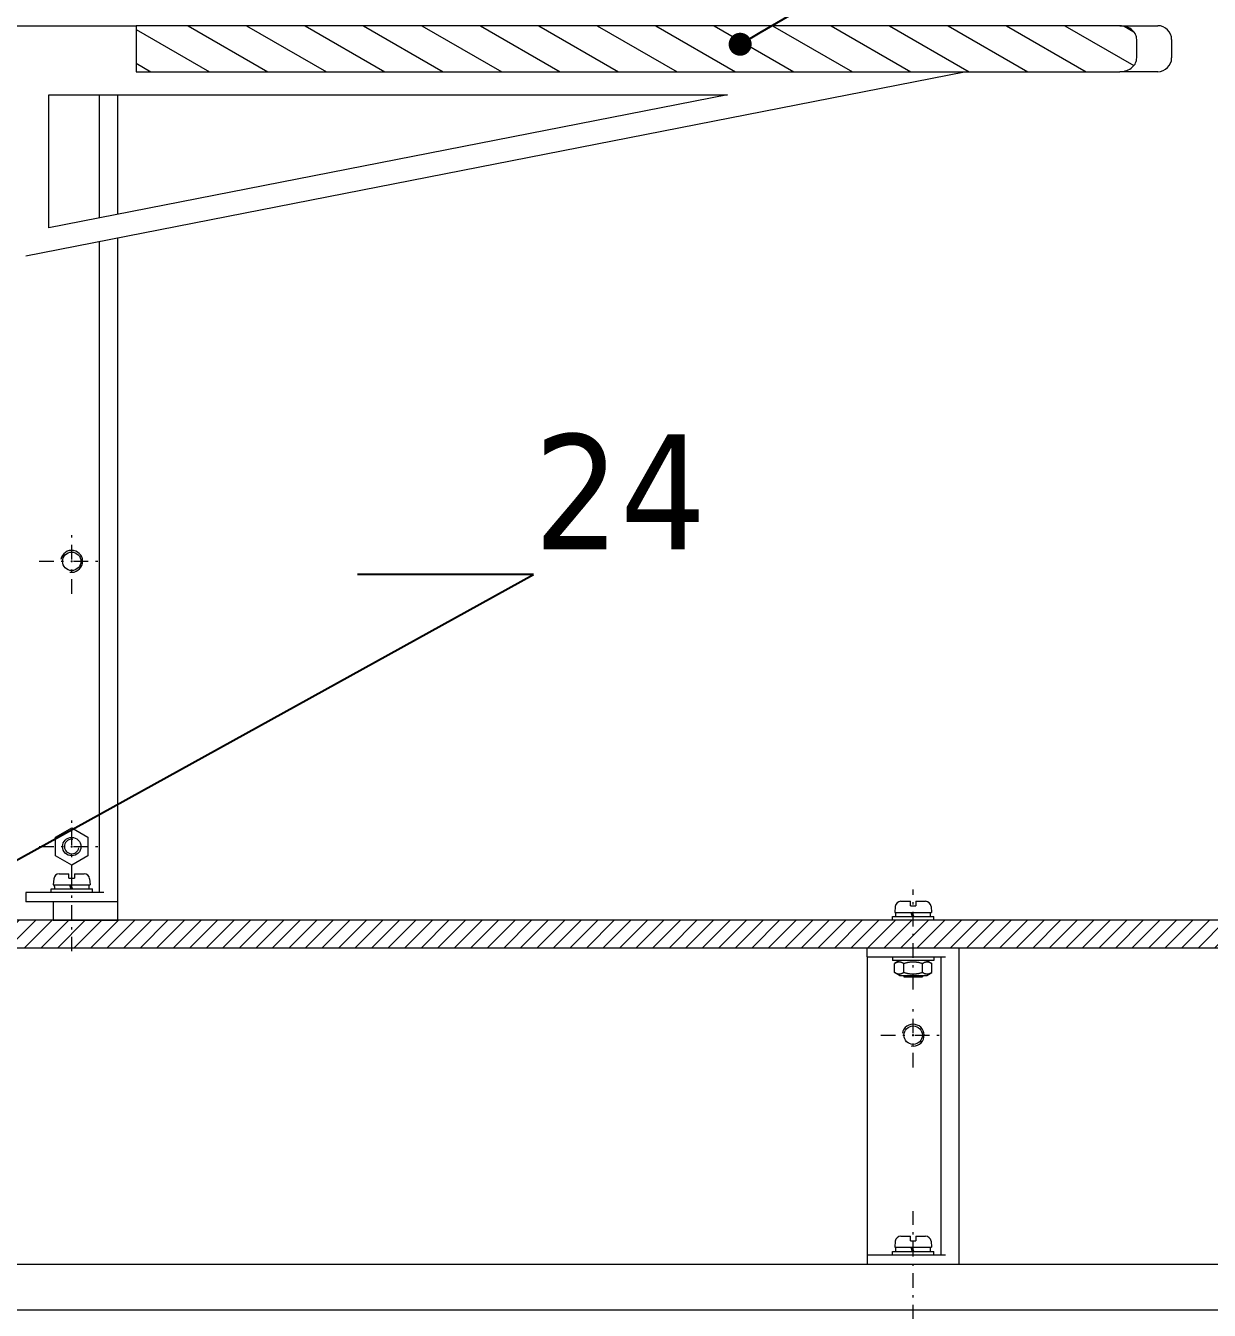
# Model space of a CAD drawing. Header units: millimetres. Extents: x 651 to 8859, y -354 to 894.
# Drawn here: x 2644.7 to 2696.2, y 89.3 to 145.2 of the extents above; entities that cross this region are included whole.
import ezdxf
from ezdxf import colors
from ezdxf.entities.mleader import LeaderData, LeaderLine
from ezdxf.math import Vec2, Vec3

# ---------------------------------------------------------------- set-up
doc = ezdxf.new("R2010")
doc.units = ezdxf.units.MM
doc.linetypes.add('DASHDOT2', pattern=[12.7, 6.35, -3.175, 0, -3.175])
doc.layers.get('0').update_dxf_attribs({"lineweight": 18})
for name, color, linetype, lineweight in [('cienka', 7, 'Continuous', 9), ('Kreskowanie (ISO)', 7, 'Continuous', 9), ('Widoczne (ISO)', 7, 'Continuous', 18), ('Widoczne wąskie (ISO)', 7, 'Continuous', 9)]:
    doc.layers.add(name, color=color, linetype=linetype, lineweight=lineweight)
doc.styles.get("Standard").update_dxf_attribs({"font": 'tahoma.ttf'})

# ---------------------------------------------------------------- blocks, each defined once
blk = doc.blocks.new('*U200')
at = {"layer": 'Widoczne wąskie (ISO)', "color": 0, "linetype": 'DASHDOT2', "ltscale": 0.1, "transparency": 16777216}
blk.add_line((0, -2.421), (0, 1.26), dxfattribs=at)
blk = doc.blocks.new('*U220')
at = {"layer": 'Widoczne wąskie (ISO)', "color": 0, "linetype": 'DASHDOT2', "ltscale": 0.1, "transparency": 16777216}
blk.add_line((0, -4.126), (0, 0.221), dxfattribs=at)
blk = doc.blocks.new('*U223')
at = {"layer": 'Widoczne wąskie (ISO)', "color": 0, "linetype": 'DASHDOT2', "ltscale": 0.1, "transparency": 16777216}
blk.add_line((0, -5.029), (0, 1.051), dxfattribs=at)
blk = doc.blocks.new('_Dot')
at = {"color": 0, "linetype": 'ByBlock', "lineweight": -2}
blk.add_line((-0.5, 0), (-1, 0), dxfattribs=at)
at = {"color": 0, "linetype": 'ByBlock', "const_width": 0.5}
blk.add_lwpolyline([(-0.25, 0, 1), (0.25, 0, 1)], format="xyb", close=True, dxfattribs=at)
blk = doc.blocks.new('*U735')
at = {"layer": 'Widoczne wąskie (ISO)', "color": 0, "linetype": 'DASHDOT2', "ltscale": 0.1, "transparency": 16777216}
for p, q in [((0, 0.08164), (0, 1.4082)), ((-1.4082, 0), (-0.08164, 0)), ((0.08164, 0), (1.4082, 0)), ((0, -1.4082), (0, -0.08164))]:
    blk.add_line(p, q, dxfattribs=at)
at = {"layer": 'Widoczne wąskie (ISO)', "color": 0, "linetype": 'Continuous', "ltscale": 0.1, "transparency": 16777216}
for p, q in [((-0.04082, 0), (0.04082, 0)), ((0, -0.04082), (0, 0.04082))]:
    blk.add_line(p, q, dxfattribs=at)
blk = doc.blocks.new('*U741')
at = {"layer": 'Widoczne wąskie (ISO)', "color": 0, "linetype": 'DASHDOT2', "ltscale": 0.1, "transparency": 16777216}
for p, q in [((0, 0.08164), (0, 1.4082)), ((-1.4082, 0), (-0.08164, 0)), ((0.08164, 0), (1.4082, 0)), ((0, -1.4082), (0, -0.08164))]:
    blk.add_line(p, q, dxfattribs=at)
at = {"layer": 'Widoczne wąskie (ISO)', "color": 0, "linetype": 'Continuous', "ltscale": 0.1, "transparency": 16777216}
for p, q in [((-0.04082, 0), (0.04082, 0)), ((0, -0.04082), (0, 0.04082))]:
    blk.add_line(p, q, dxfattribs=at)
blk = doc.blocks.new('*U743')
at = {"layer": 'Widoczne wąskie (ISO)', "color": 0, "linetype": 'DASHDOT2', "ltscale": 0.1, "transparency": 16777216}
for p, q in [((0, 0.08164), (0, 1.4082)), ((-1.4082, 0), (-0.08164, 0)), ((0.08164, 0), (1.4082, 0)), ((0, -1.4082), (0, -0.08164))]:
    blk.add_line(p, q, dxfattribs=at)
at = {"layer": 'Widoczne wąskie (ISO)', "color": 0, "linetype": 'Continuous', "ltscale": 0.1, "transparency": 16777216}
for p, q in [((-0.04082, 0), (0.04082, 0)), ((0, -0.04082), (0, 0.04082))]:
    blk.add_line(p, q, dxfattribs=at)

msp = doc.modelspace()

# ---------------------------------------------------------------- hatches: boundary and pattern name
at = {"layer": 'Kreskowanie (ISO)'}
h = msp.add_hatch(dxfattribs=at)
h.set_pattern_fill('ANSI31', color=256, scale=0.4, angle=105.00025, style=0)
edge = h.paths.add_edge_path()
edge.add_line((2685.544, 143.167), (2692.294, 143.167))
edge.add_spline(control_points=[(2692.294, 143.167), (2692.391, 143.167), (2692.507, 143.186), (2692.68, 143.25), (2692.77, 143.302), (2692.892, 143.41), (2692.948, 143.483), (2693.009, 143.616), (2693.027, 143.697), (2693.027, 143.767)], knot_values=[-0.495535, -0.495535, -0.495535, -0.495535, -0.34898, -0.34898, -0.219022, -0.219022, -0.104226, -0.104226, 0, 0, 0, 0], degree=3, periodic=0)
edge.add_line((2693.027, 143.767), (2693.027, 144.567))
edge.add_spline(control_points=[(2693.027, 144.567), (2693.027, 144.636), (2693.009, 144.717), (2692.948, 144.85), (2692.892, 144.923), (2692.77, 145.032), (2692.68, 145.083), (2692.507, 145.147), (2692.391, 145.167), (2692.294, 145.167)], knot_values=[0, 0, 0, 0, 0.104226, 0.104226, 0.219022, 0.219022, 0.34898, 0.34898, 0.495535, 0.495535, 0.495535, 0.495535], degree=3, periodic=0)
edge.add_line((2692.294, 145.167), (2649.544, 145.167))
edge.add_line((2649.544, 145.167), (2649.544, 143.167))
edge.add_line((2649.544, 143.167), (2685.544, 143.167))
h = msp.add_hatch(dxfattribs=at)
h.set_pattern_fill('ANSI31', color=256, scale=0.16, style=0)
h.paths.add_polyline_path([(2597.308, 106.281), (2597.308, 105.081), (2633.305, 105.081), (2635.305, 105.081), (2717.308, 105.081), (2717.308, 106.281), (2648.744, 106.281), (2645.944, 106.281), (2642.044, 106.281), (2639.044, 106.281), (2635.144, 106.281), (2632.344, 106.281), (2631.944, 106.281), (2613.144, 106.281)])

# ---------------------------------------------------------------- linework, layer by layer
at = {"layer": 'Widoczne (ISO)'}
for p, q in [((2632.344, 145.167), (2649.544, 145.167)), ((2692.294, 145.167), (2649.544, 145.167)), ((2649.544, 145.167), (2649.544, 143.167)), ((2692.294, 145.167), (2693.944, 145.167)), ((2693.027, 143.767), (2693.027, 144.567)), ((2694.544, 144.567), (2694.544, 143.767)), ((2644.744, 135.167), (2685.544, 143.167)), ((2649.544, 143.167), (2685.544, 143.167)), ((2685.544, 143.167), (2692.294, 143.167)), ((2693.944, 143.167), (2692.294, 143.167)), ((2645.744, 142.167), (2675.247, 142.167)), ((2675.247, 142.167), (2645.744, 136.382)), ((2645.744, 136.382), (2645.744, 142.167)), ((2647.944, 142.167), (2647.944, 136.813)), ((2648.744, 136.97), (2648.744, 142.167)), ((2647.944, 135.794), (2647.944, 107.481)), ((2648.744, 107.081), (2648.744, 135.951)), ((2646.044, 109.885), (2646.744, 110.289)), ((2646.744, 110.289), (2647.444, 109.885)), ((2646.044, 109.076), (2646.044, 109.885)), ((2647.444, 109.885), (2647.444, 109.076)), ((2646.744, 108.672), (2646.044, 109.076)), ((2647.444, 109.076), (2646.744, 108.672)), ((2645.967, 108.082), (2645.944, 107.821)), ((2645.944, 107.821), (2647.544, 107.821)), ((2645.989, 107.74), (2645.989, 107.821)), ((2646.206, 108.301), (2646.624, 108.301)), ((2646.624, 108.101), (2646.624, 108.301)), ((2646.624, 108.101), (2646.864, 108.101)), ((2646.643, 107.821), (2646.708, 107.641)), ((2646.78, 107.641), (2646.715, 107.821)), ((2646.864, 108.301), (2646.864, 108.101)), ((2646.864, 108.301), (2647.283, 108.301)), ((2647.499, 107.641), (2647.499, 107.821)), ((2647.499, 107.641), (2647.499, 107.821)), ((2647.522, 108.082), (2647.544, 107.821)), ((2648.144, 107.481), (2644.744, 107.481)), ((2644.744, 107.481), (2644.744, 107.081)), ((2645.844, 107.641), (2647.644, 107.641)), ((2645.844, 107.481), (2645.844, 107.641)), ((2647.644, 107.481), (2647.644, 107.641)), ((2645.944, 107.081), (2644.744, 107.081)), ((2648.744, 107.081), (2645.944, 107.081)), ((2645.944, 107.081), (2645.944, 106.281)), ((2648.744, 106.281), (2648.744, 107.081)), ((2682.533, 106.882), (2682.51, 106.621)), ((2682.772, 107.101), (2683.19, 107.101)), ((2683.19, 106.901), (2683.19, 107.101)), ((2683.19, 106.901), (2683.43, 106.901)), ((2683.43, 107.101), (2683.43, 106.901)), ((2683.43, 107.101), (2683.848, 107.101)), ((2684.076, 106.901), (2684.086, 106.901)), ((2684.087, 106.882), (2684.11, 106.621)), ((2717.308, 106.281), (2597.308, 106.281)), ((2645.944, 106.281), (2648.744, 106.281)), ((2682.411, 106.441), (2684.211, 106.441)), ((2682.411, 106.281), (2682.411, 106.441)), ((2682.51, 106.621), (2684.11, 106.621)), ((2682.555, 106.441), (2682.555, 106.621)), ((2683.208, 106.621), (2683.274, 106.441)), ((2683.346, 106.441), (2683.28, 106.621)), ((2684.066, 106.54), (2684.066, 106.621)), ((2684.211, 106.281), (2684.211, 106.441)), ((2597.308, 105.081), (2717.308, 105.081)), ((2681.311, 104.681), (2681.311, 105.081)), ((2685.311, 91.321), (2685.311, 105.081)), ((2681.311, 104.681), (2681.311, 91.721)), ((2681.311, 104.681), (2684.711, 104.681)), ((2682.411, 104.681), (2682.411, 104.521)), ((2684.211, 104.521), (2682.411, 104.521)), ((2682.721, 104.521), (2682.503, 104.395)), ((2683.901, 104.521), (2684.119, 104.395)), ((2684.211, 104.681), (2684.211, 104.521)), ((2684.211, 104.681), (2684.211, 104.521)), ((2684.511, 104.681), (2684.511, 91.721)), ((2682.503, 104.007), (2682.503, 104.395)), ((2682.721, 103.881), (2682.503, 104.007)), ((2682.721, 103.881), (2683.901, 103.881)), ((2682.907, 104.007), (2682.907, 104.395)), ((2682.911, 103.881), (2682.911, 103.821)), ((2683.711, 103.881), (2683.711, 103.821)), ((2683.715, 104.007), (2683.715, 104.395)), ((2683.901, 103.881), (2684.119, 104.007)), ((2684.119, 104.007), (2684.119, 104.395)), ((2682.911, 103.821), (2683.711, 103.821)), ((2682.534, 92.322), (2682.511, 92.061)), ((2682.773, 92.541), (2683.191, 92.541)), ((2683.191, 92.341), (2683.191, 92.541)), ((2683.191, 92.341), (2683.431, 92.341)), ((2683.431, 92.541), (2683.431, 92.341)), ((2683.431, 92.541), (2683.849, 92.541)), ((2684.088, 92.322), (2684.111, 92.061)), ((2681.311, 91.721), (2681.311, 91.321)), ((2684.711, 91.721), (2681.311, 91.721)), ((2682.411, 91.881), (2684.211, 91.881)), ((2682.411, 91.721), (2682.411, 91.881)), ((2682.511, 92.061), (2684.111, 92.061)), ((2682.556, 91.881), (2682.556, 92.061)), ((2683.209, 92.061), (2683.275, 91.881)), ((2683.347, 91.881), (2683.281, 92.061)), ((2684.066, 91.881), (2684.066, 92.061)), ((2684.211, 91.721), (2684.211, 91.881)), ((2641.744, 91.321), (2705.108, 91.321)), ((2705.108, 89.321), (2641.744, 89.321))]:
    msp.add_line(p, q, dxfattribs=at)
for centre in [(2646.744, 121.881), (2646.744, 109.481), (2683.311, 101.281)]:
    msp.add_circle(centre, 0.4, dxfattribs=at)
for centre, radius, start, end in [((2693.944, 144.567), 0.6, 0, 90), ((2693.944, 143.767), 0.6, 270, 0), ((2646.206, 108.061), 0.24, 90, 175), ((2647.283, 108.061), 0.24, 5, 90), ((2682.772, 106.861), 0.24, 90, 175), ((2683.848, 106.861), 0.24, 5, 90), ((2682.773, 92.301), 0.24, 90, 175), ((2683.849, 92.301), 0.24, 5, 90)]:
    msp.add_arc(centre, radius, start, end, dxfattribs=at)
for centre, start_param, end_param in [((2646.744, 107.74), 4.712389, 4.760089), ((2683.311, 106.54), 1.523096, 1.609899)]:
    msp.add_ellipse(centre, major_axis=(0, -2.074), ratio=0.36397, start_param=start_param, end_param=end_param, dxfattribs=at)
for points, knots in [([(2693.027, 144.567), (2693.027, 144.636), (2693.009, 144.717), (2692.948, 144.85), (2692.892, 144.923), (2692.77, 145.032), (2692.68, 145.083), (2692.507, 145.147), (2692.391, 145.167), (2692.294, 145.167)], [0, 0, 0, 0, 0.1042263, 0.1042263, 0.2190221, 0.2190221, 0.34898, 0.34898, 0.495535, 0.495535, 0.495535, 0.495535]), ([(2692.294, 143.167), (2692.391, 143.167), (2692.507, 143.186), (2692.68, 143.25), (2692.77, 143.302), (2692.892, 143.41), (2692.948, 143.483), (2693.009, 143.616), (2693.027, 143.697), (2693.027, 143.767)], [-0.495535, -0.495535, -0.495535, -0.495535, -0.34898, -0.34898, -0.2190221, -0.2190221, -0.1042263, -0.1042263, 0, 0, 0, 0])]:
    msp.add_open_spline(points, degree=3, knots=knots, dxfattribs=at)
for points in [[(2682.907, 104.395), (2682.705, 104.511), (2682.503, 104.395)], [(2683.715, 104.395), (2683.311, 104.511), (2682.907, 104.395)], [(2684.119, 104.395), (2683.917, 104.511), (2683.715, 104.395)], [(2682.503, 104.007), (2682.705, 103.89), (2682.907, 104.007)], [(2682.907, 104.007), (2683.311, 103.89), (2683.715, 104.007)], [(2683.715, 104.007), (2683.917, 103.89), (2684.119, 104.007)]]:
    msp.add_rational_spline(points, [1, 1.15470053838, 1], degree=2, dxfattribs=at)
at = {"layer": 'Widoczne wąskie (ISO)'}
for p, q in [((2682.994, 103.881), (2682.994, 103.821)), ((2683.627, 103.821), (2683.627, 103.881))]:
    msp.add_line(p, q, dxfattribs=at)
for centre, radius, start, end in [((2646.744, 121.881), 0.476, 260, 170), ((2646.744, 109.481), 0.316, 80, 350), ((2683.311, 101.281), 0.476, 260, 170)]:
    msp.add_arc(centre, radius, start, end, dxfattribs=at)

# ---------------------------------------------------------------- block references
at = {"layer": 'Widoczne wąskie (ISO)', "linetype": 'DASHDOT2', "ltscale": 0.1}
for name, p in [('*U741', (2646.744, 121.881)), ('*U743', (2646.744, 109.481)), ('*U200', (2646.744, 107.349)), ('*U220', (2683.311, 107.397)), ('*U735', (2683.311, 101.281)), ('*U223', (2683.311, 92.584))]:
    msp.add_blockref(name, p, dxfattribs=at)

# ---------------------------------------------------------------- leaders
at = {"layer": 'cienka'}
ml = msp.add_multileader_mtext('Standard', dxfattribs=at)
ml.set_content('27', color=256)
ml.set_leader_properties()
ml.set_arrow_properties(name='DOT')
ml.build(insert=Vec2(0, 0))
ml.multileader.update_dxf_attribs({"has_dogleg": 0, "text_left_attachment_type": 5, "text_right_attachment_type": 6, "text_top_attachment_type": 10, "dogleg_length": 0, "arrow_head_size": 1})
ctx = ml.context
ctx.base_point, ctx.char_height, ctx.arrow_head_size, ctx.landing_gap_size, ctx.plane_origin = Vec3(2698.907, 157.868), 5, 1, 0, Vec3(2772.045, 230.22)
ctx.left_attachment, ctx.right_attachment, ctx.bottom_attachment = 5, 6, 10
notes = []
notes.append((ctx, [(1, (1, 1, 0), (2698.907, 157.868), (1, 0), 0, [(0, [(2675.793, 144.359)], 0, [])])]))
ctx.mtext.insert, ctx.mtext.width, ctx.mtext.flow_direction = Vec3(2698.907, 163.972), 6.46407, 5
ml = msp.add_multileader_mtext('Standard', dxfattribs=at)
ml.set_content('24', color=256)
ml.set_leader_properties()
ml.set_arrow_properties(name='DOT')
ml.build(insert=Vec2(0, 0))
ml.multileader.update_dxf_attribs({"has_dogleg": 0, "text_left_attachment_type": 5, "text_right_attachment_type": 6, "text_top_attachment_type": 10, "dogleg_length": 0, "arrow_head_size": 1})
ctx = ml.context
ctx.base_point, ctx.char_height, ctx.arrow_head_size, ctx.landing_gap_size, ctx.plane_origin = Vec3(2666.815, 121.302), 5, 1, 0, Vec3(2739.953, 193.654)
ctx.left_attachment, ctx.right_attachment, ctx.bottom_attachment = 5, 6, 10
notes.append((ctx, [(1, (1, 1, 0), (2666.815, 121.302), (1, 0), 0, [(0, [(2641.079, 107.082)], 0, [])])]))
ctx.mtext.insert, ctx.mtext.flow_direction = Vec3(2666.815, 127.406), 5
for ctx, leaders in notes:
    for number, flags, end, landing, length, lines in leaders:
        leader = LeaderData()
        leader.index, (leader.has_last_leader_line, leader.has_dogleg_vector, leader.attachment_direction) = number, flags
        leader.last_leader_point, leader.dogleg_vector, leader.dogleg_length = Vec3(end), Vec3(landing), length
        for number, points, colour, breaks in lines:
            line = LeaderLine()
            line.index, line.vertices, line.color, line.breaks = number, Vec3.list(points), colors.encode_raw_color(colour), breaks
            leader.lines.append(line)
        ctx.leaders.append(leader)

doc.saveas('drawing.dxf')
